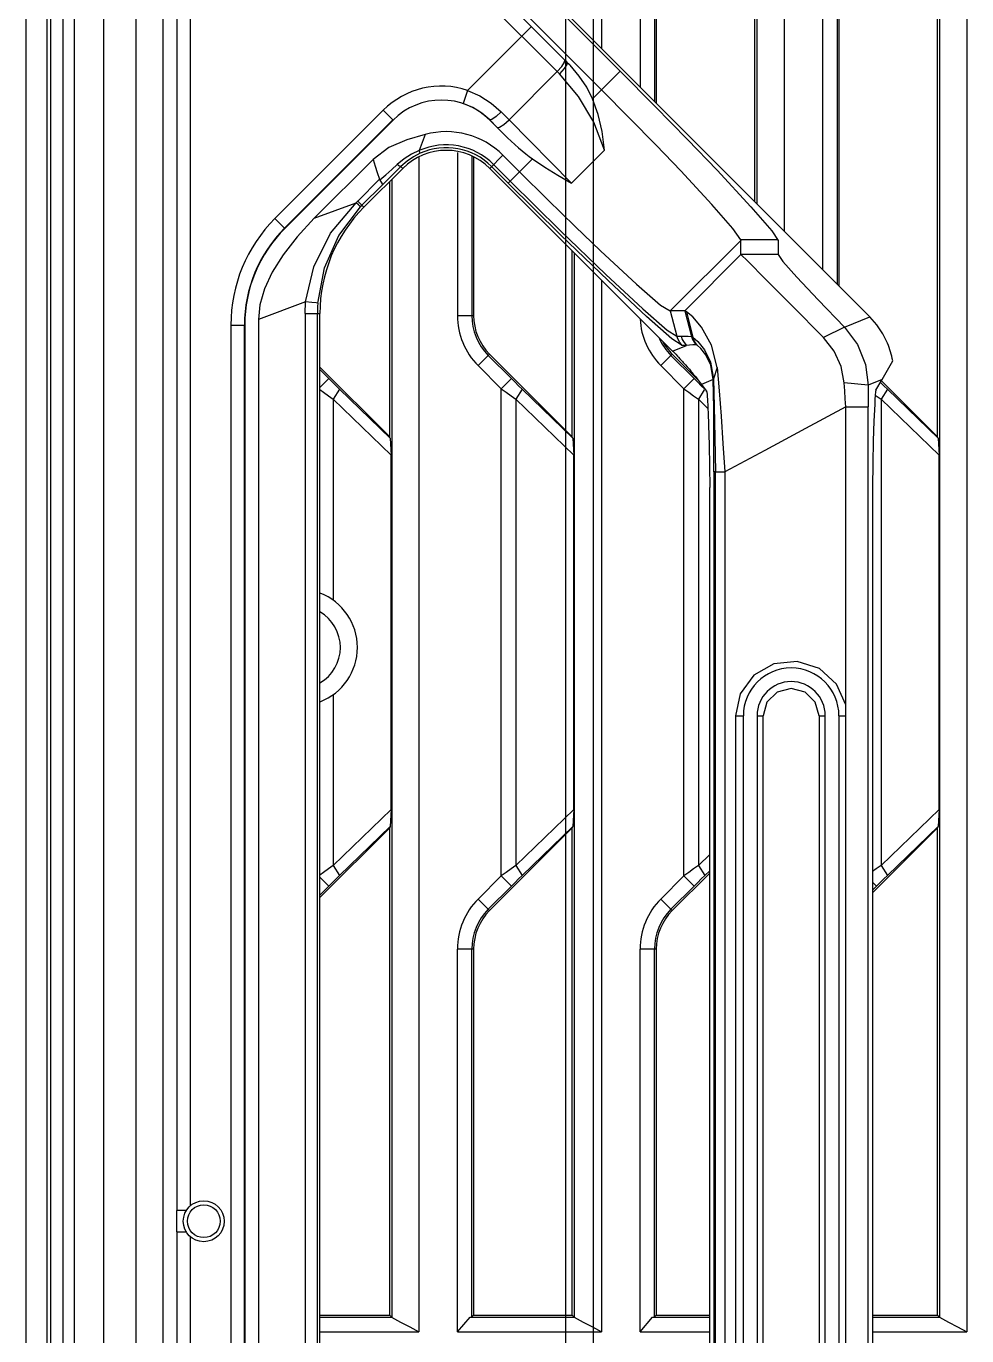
# Model space of a CAD drawing. Header units: millimetres. Extents: x -3132 to 28633, y 682 to 5849.
# Drawn here: x 23560.9 to 23629.8, y 5090.3 to 5186.2 of the extents above; entities that cross this region are included whole.
import ezdxf

# ---------------------------------------------------------------- set-up
doc = ezdxf.new("R2010")
doc.units = ezdxf.units.MM

# ---------------------------------------------------------------- blocks, each defined once
blk = doc.blocks.new('gf')
at = {"linetype": 'Continuous'}
for p, q in [((19758.792, 5008.434), (19758.792, 5508.434)), ((20258.792, 5008.434), (20258.792, 5508.434)), ((19814.281, 5486.546), (19814.281, 5343.916)), ((19825.658, 5486.934), (19825.658, 5264.414)), ((19827.651, 5486.934), (19827.651, 5263.348)), ((19812.288, 5485.372), (19812.288, 5345.909)), ((19800.911, 5474.053), (19800.911, 5357.286)), ((19812.142, 5346.055), (19812.142, 5438.02)), ((19825.512, 5328.848), (19825.512, 5438.02)), ((19803.728, 5429.137), (19803.728, 5354.469)), ((19804.782, 5429.137), (19804.782, 5353.415)), ((19804.916, 5429.137), (19804.916, 5353.281)), ((19817.098, 5429.137), (19817.098, 5341.099)), ((19818.152, 5429.137), (19818.152, 5340.045)), ((19818.286, 5429.137), (19818.286, 5339.911)), ((19772.34, 5382.322), (19798.38, 5356.28)), ((19772.34, 5380.907), (19797.827, 5355.42)), ((19781.756, 5376.441), (19820.554, 5337.643)), ((19802.277, 5355.617), (19782.509, 5375.385)), ((19780.578, 5374.585), (19800.911, 5354.252)), ((19760.314, 5370.122), (19760.314, 5146.746)), ((19760.606, 5146.746), (19760.606, 5370.122)), ((19761.486, 5370.531), (19761.486, 5146.338)), ((19764.485, 5150.26), (19764.485, 5366.608)), ((19766.813, 5365.264), (19766.813, 5151.605)), ((19768.812, 5152.836), (19768.812, 5364.032)), ((19770.81, 5272.56), (19770.81, 5362.923)), ((19769.811, 5362.385), (19769.811, 5272.208)), ((19791.107, 5354.206), (19795.781, 5358.88)), ((19798.17, 5355.804), (19797.828, 5355.419)), ((19798.204, 5356.268), (19798.221, 5356.44)), ((19798.221, 5356.44), (19798.381, 5356.28)), ((19794.137, 5352.046), (19797.669, 5355.579)), ((19800.25, 5353.59), (19802.277, 5355.617)), ((19791.107, 5354.206), (19790.789, 5353.259)), ((19777.001, 5344.826), (19784.933, 5352.758)), ((19777.708, 5344.119), (19785.64, 5352.051)), ((19785.653, 5352.038), (19777.721, 5344.106)), ((19784.933, 5352.758), (19785.653, 5352.038)), ((19792.724, 5352.038), (19792.732, 5352.045)), ((19793.756, 5351.006), (19792.724, 5352.038)), ((19793.276, 5351.494), (19792.732, 5352.045)), ((19798.702, 5347.409), (19794.137, 5352.046)), ((19793.276, 5351.494), (19793.756, 5351.006)), ((19779.875, 5344.846), (19784.186, 5349.157)), ((19787.541, 5349.289), (19787.541, 5263.348)), ((19787.632, 5349.612), (19787.548, 5349.801)), ((19790.358, 5349.659), (19790.358, 5337.731)), ((19791.412, 5349.376), (19791.412, 5337.731)), ((19791.546, 5349.287), (19791.546, 5337.731)), ((19792.724, 5348.502), (19793.692, 5349.47)), ((19793.692, 5349.47), (19794.91, 5348.251)), ((19794.083, 5347.423), (19795.858, 5349.199)), ((19798.702, 5347.409), (19801.126, 5349.833)), ((19786.36, 5348.502), (19783.514, 5345.656)), ((19786.226, 5348.637), (19786.36, 5348.502)), ((19806.107, 5335.129), (19792.724, 5348.502)), ((19792.864, 5348.642), (19794.084, 5347.422)), ((19794.229, 5347.57), (19793.01, 5348.789)), ((19784.663, 5347.703), (19783.065, 5346.105)), ((19783.375, 5345.795), (19784.872, 5347.292)), ((19785.402, 5328.848), (19785.402, 5347.544)), ((19785.548, 5347.691), (19785.548, 5264.414)), ((19779.876, 5344.846), (19782.95, 5345.988)), ((19783.514, 5345.656), (19783.065, 5346.105)), ((19783.273, 5345.692), (19783.307, 5345.726)), ((19783.307, 5345.726), (19783.375, 5345.795)), ((19777.721, 5344.106), (19777.001, 5344.826)), ((19812.803, 5343.28), (19812.347, 5343.279)), ((19798.772, 5328.848), (19798.772, 5342.458)), ((19798.918, 5342.312), (19798.918, 5264.414)), ((19805.935, 5338.062), (19811.101, 5343.229)), ((19811.101, 5342.203), (19811.101, 5343.229)), ((19813.832, 5343.227), (19813.832, 5342.203)), ((19813.832, 5342.203), (19811.101, 5342.203)), ((19800.911, 5340.321), (19800.911, 5263.348)), ((19779.251, 5338.731), (19775.792, 5337.446)), ((19779.222, 5337.878), (19779.222, 5189.37)), ((19779.222, 5337.878), (19780.292, 5337.878)), ((19780.112, 5189.37), (19780.112, 5337.878)), ((19780.292, 5189.37), (19780.292, 5337.878)), ((19790.358, 5337.731), (19791.546, 5337.731)), ((19805.935, 5338.062), (19806.429, 5336.218)), ((19807.002, 5338.062), (19805.935, 5338.062)), ((19807.002, 5338.062), (19807.5, 5336.199)), ((19807.122, 5338.009), (19807.606, 5336.14)), ((19818.692, 5336.87), (19820.555, 5337.642)), ((19773.774, 5337.035), (19773.774, 5190.213)), ((19773.774, 5337.035), (19774.792, 5337.035)), ((19774.774, 5190.213), (19774.774, 5337.035)), ((19774.792, 5337.035), (19774.792, 5190.213)), ((19775.792, 5337.446), (19775.792, 5189.802)), ((19818.692, 5336.87), (19817.16, 5336.118)), ((19806.816, 5335.545), (19806.065, 5336.031)), ((19806.518, 5335.972), (19806.429, 5336.218)), ((19806.429, 5336.218), (19806.732, 5336.218)), ((19806.951, 5335.746), (19807.119, 5335.545)), ((19792.718, 5334.903), (19791.878, 5334.063)), ((19792.623, 5334.808), (19794.311, 5333.12)), ((19798.772, 5328.848), (19792.718, 5334.903)), ((19806.088, 5334.903), (19805.248, 5334.063)), ((19805.993, 5334.808), (19807.681, 5333.12)), ((19807.963, 5333.028), (19806.088, 5334.903)), ((19806.102, 5335.124), (19807.119, 5335.545)), ((19806.111, 5335.133), (19806.154, 5335.09)), ((19806.154, 5335.09), (19806.342, 5334.893)), ((19806.342, 5334.893), (19806.463, 5334.765)), ((19806.463, 5334.765), (19806.554, 5334.669)), ((19806.554, 5334.669), (19806.648, 5334.569)), ((19807.119, 5335.545), (19806.816, 5335.545)), ((19785.402, 5328.848), (19780.292, 5333.958)), ((19780.292, 5333.769), (19780.941, 5333.12)), ((19791.878, 5334.063), (19793.566, 5332.375)), ((19805.248, 5334.063), (19806.936, 5332.375)), ((19806.648, 5334.569), (19806.745, 5334.464)), ((19806.895, 5334.3), (19807.058, 5334.12)), ((19807.237, 5333.918), (19807.341, 5333.795)), ((19809.371, 5333.914), (19809.108, 5333.097)), ((19780.292, 5332.471), (19780.941, 5333.12)), ((19793.566, 5332.375), (19794.311, 5333.12)), ((19806.936, 5332.375), (19807.681, 5333.12)), ((19807.95, 5332.852), (19807.681, 5333.12)), ((19809.09, 5333.05), (19808.22, 5332.69)), ((19808.22, 5332.69), (19808.585, 5332.197)), ((19820.427, 5332.621), (19818.683, 5332.811)), ((19821.455, 5333.047), (19820.427, 5332.621)), ((19820.998, 5332.267), (19821.455, 5333.047)), ((19825.512, 5328.848), (19821.384, 5332.976)), ((19781.727, 5332.347), (19781.265, 5331.602)), ((19785.437, 5328.764), (19781.727, 5332.347)), ((19793.566, 5296.707), (19793.566, 5332.375)), ((19795.097, 5332.347), (19794.635, 5331.602)), ((19798.807, 5328.764), (19795.097, 5332.347)), ((19806.936, 5296.707), (19806.936, 5332.375)), ((19807.655, 5331.852), (19808.005, 5331.602)), ((19808.425, 5332.279), (19808.005, 5331.602)), ((19808.589, 5332.198), (19808.599, 5332.187)), ((19808.606, 5332.163), (19808.59, 5332.189)), ((19808.601, 5332.17), (19808.624, 5332.063)), ((19808.651, 5331.799), (19808.666, 5331.574)), ((19820.948, 5331.908), (19821.025, 5331.852)), ((19821.025, 5331.852), (19821.375, 5331.602)), ((19821.837, 5332.347), (19821.375, 5331.602)), ((19825.547, 5328.764), (19821.837, 5332.347)), ((19781.265, 5331.602), (19781.265, 5316.891)), ((19781.265, 5331.602), (19785.506, 5327.506)), ((19794.635, 5331.602), (19794.635, 5297.48)), ((19794.635, 5331.602), (19798.876, 5327.506)), ((19808.005, 5331.602), (19808.005, 5297.48)), ((19808.005, 5331.602), (19808.7, 5330.931)), ((19818.789, 5309.23), (19818.789, 5331.057)), ((19818.789, 5331.057), (19820.424, 5331.057)), ((19820.424, 5200.955), (19820.424, 5331.057)), ((19821.375, 5331.602), (19821.375, 5297.48)), ((19821.375, 5331.602), (19825.616, 5327.506)), ((19808.747, 5329.847), (19808.753, 5329.689)), ((19785.437, 5328.764), (19785.402, 5328.848)), ((19785.437, 5328.764), (19785.506, 5327.506)), ((19798.807, 5328.764), (19798.772, 5328.848)), ((19798.807, 5328.764), (19798.876, 5327.506)), ((19825.547, 5328.764), (19825.512, 5328.848)), ((19825.547, 5328.764), (19825.616, 5327.506)), ((19785.506, 5301.575), (19785.506, 5327.506)), ((19798.876, 5301.575), (19798.876, 5327.506)), ((19825.616, 5301.575), (19825.616, 5327.506)), ((19809.143, 5326.284), (19809.143, 5195.51)), ((19809.253, 5195.495), (19809.253, 5326.284)), ((19809.253, 5326.284), (19809.937, 5326.284)), ((19809.937, 5326.284), (19809.937, 5195.495)), ((19808.828, 5219.714), (19808.828, 5325.149)), ((19820.756, 5325.155), (19820.756, 5219.714)), ((19818.789, 5309.23), (19818.116, 5310.753)), ((19781.265, 5309.977), (19781.265, 5297.48)), ((19811.058, 5310.042), (19810.714, 5308.434)), ((19816.559, 5309.433), (19815.81, 5310.168)), ((19816.831, 5308.434), (19816.559, 5309.433)), ((19818.792, 5308.97), (19818.789, 5309.23)), ((19810.714, 5308.434), (19810.714, 5218.434)), ((19810.714, 5308.434), (19811.292, 5308.434)), ((19811.292, 5218.434), (19811.292, 5308.434)), ((19812.292, 5308.434), (19812.292, 5218.434)), ((19812.292, 5308.434), (19812.753, 5308.434)), ((19812.753, 5218.434), (19812.753, 5308.434)), ((19816.831, 5308.434), (19816.831, 5218.434)), ((19816.831, 5308.434), (19817.292, 5308.434)), ((19817.292, 5218.434), (19817.292, 5308.434)), ((19818.292, 5308.434), (19818.292, 5218.434)), ((19818.292, 5308.434), (19818.795, 5308.434)), ((19818.795, 5218.434), (19818.795, 5308.434)), ((19785.506, 5301.575), (19781.265, 5297.48)), ((19785.506, 5301.575), (19785.437, 5300.317)), ((19798.876, 5301.575), (19794.635, 5297.48)), ((19798.876, 5301.575), (19798.807, 5300.317)), ((19825.616, 5301.575), (19821.375, 5297.48)), ((19825.616, 5301.575), (19825.547, 5300.317)), ((19780.292, 5295.123), (19785.402, 5300.233)), ((19781.727, 5296.735), (19785.437, 5300.317)), ((19785.437, 5300.317), (19785.402, 5300.233)), ((19785.402, 5264.567), (19785.402, 5300.233)), ((19792.718, 5294.179), (19798.772, 5300.233)), ((19795.097, 5296.735), (19798.807, 5300.317)), ((19798.807, 5300.317), (19798.772, 5300.233)), ((19798.772, 5264.567), (19798.772, 5300.233)), ((19820.756, 5295.477), (19825.512, 5300.233)), ((19821.837, 5296.735), (19825.547, 5300.317)), ((19825.547, 5300.317), (19825.512, 5300.233)), ((19825.512, 5264.567), (19825.512, 5300.233)), ((19808.828, 5298.275), (19808.005, 5297.48)), ((19781.265, 5297.48), (19781.727, 5296.735)), ((19794.635, 5297.48), (19795.097, 5296.735)), ((19808.005, 5297.48), (19808.467, 5296.735)), ((19821.375, 5297.48), (19821.837, 5296.735)), ((19780.941, 5295.962), (19780.292, 5296.61)), ((19793.566, 5296.707), (19791.878, 5295.019)), ((19794.311, 5295.962), (19793.566, 5296.707)), ((19806.936, 5296.707), (19805.248, 5295.019)), ((19806.088, 5294.179), (19808.828, 5296.919)), ((19807.681, 5295.962), (19806.936, 5296.707)), ((19808.467, 5296.735), (19808.828, 5297.083)), ((19780.292, 5295.313), (19780.941, 5295.962)), ((19792.623, 5294.274), (19794.311, 5295.962)), ((19805.993, 5294.274), (19807.681, 5295.962)), ((19821.051, 5295.962), (19820.756, 5296.256)), ((19820.756, 5295.667), (19821.051, 5295.962)), ((19791.878, 5295.019), (19792.718, 5294.179)), ((19805.248, 5295.019), (19806.088, 5294.179)), ((19790.358, 5263.348), (19790.358, 5291.35)), ((19791.546, 5291.35), (19790.358, 5291.35)), ((19791.412, 5264.432), (19791.412, 5291.35)), ((19791.546, 5291.35), (19791.546, 5264.567)), ((19803.728, 5263.348), (19803.728, 5291.35)), ((19804.916, 5291.35), (19803.728, 5291.35)), ((19804.782, 5264.432), (19804.782, 5291.35)), ((19804.916, 5291.35), (19804.916, 5264.567)), ((19769.812, 5271.692), (19769.811, 5272.208)), ((19770.513, 5272.208), (19769.811, 5272.208)), ((19769.811, 5270.661), (19769.811, 5246.208)), ((19769.811, 5270.661), (19770.542, 5270.661)), ((19770.81, 5246.56), (19770.81, 5270.309)), ((19780.292, 5264.567), (19785.402, 5264.567)), ((19790.358, 5263.348), (19791.282, 5264.422)), ((19791.282, 5264.422), (19791.412, 5264.432)), ((19791.546, 5264.567), (19791.412, 5264.432)), ((19791.546, 5264.567), (19798.772, 5264.567)), ((19803.728, 5263.348), (19804.652, 5264.422)), ((19804.652, 5264.422), (19804.782, 5264.432)), ((19804.916, 5264.567), (19804.782, 5264.432)), ((19804.916, 5264.567), (19808.828, 5264.567)), ((19820.756, 5264.567), (19825.512, 5264.567)), ((19780.292, 5263.348), (19787.541, 5263.348)), ((19790.358, 5263.348), (19800.911, 5263.348)), ((19803.728, 5263.348), (19808.828, 5263.348)), ((19820.756, 5263.348), (19827.651, 5263.348))]:
    blk.add_line(p, q, dxfattribs=at)
for points in [[(19797.669, 5355.579), (19798.002, 5355.953), (19798.204, 5356.268)], [(19798.381, 5356.28), (19798.366, 5356.115), (19798.17, 5355.804)], [(19798.38, 5356.28), (19798.534, 5356.125), (19798.61, 5356.047)], [(19800.25, 5353.59), (19799.827, 5354.433), (19799.279, 5355.258), (19798.61, 5356.047)], [(19801.126, 5349.833), (19800.344, 5351.876), (19799.235, 5353.755), (19797.827, 5355.42)], [(19802.277, 5355.617), (19804.813, 5353.062), (19807.214, 5350.605), (19809.37, 5348.358)], [(19791.107, 5354.206), (19792.001, 5353.804), (19792.822, 5353.275), (19793.558, 5352.632)], [(19806.705, 5348.318), (19804.902, 5350.198), (19802.961, 5352.186), (19800.911, 5354.252)], [(19792.732, 5352.045), (19792.152, 5352.548), (19791.501, 5352.956), (19790.789, 5353.259)], [(19801.126, 5349.833), (19800.947, 5351.205), (19800.655, 5352.449), (19800.25, 5353.59)], [(19793.558, 5352.632), (19793.195, 5352.304), (19792.889, 5352.087), (19792.732, 5352.045)], [(19793.276, 5351.494), (19793.435, 5351.513), (19793.748, 5351.708), (19794.137, 5352.046)], [(19794.137, 5352.046), (19793.945, 5352.242), (19793.751, 5352.436), (19793.558, 5352.632)], [(19788.007, 5350.984), (19786.65, 5350.584), (19785.341, 5350.02), (19784.186, 5349.157)], [(19788.007, 5350.984), (19787.864, 5350.59), (19787.71, 5350.196), (19787.548, 5349.801)], [(19784.185, 5349.156), (19784.332, 5348.671), (19784.49, 5348.187), (19784.663, 5347.703)], [(19787.548, 5349.801), (19786.995, 5349.545), (19786.454, 5349.205), (19785.947, 5348.777)], [(19787.632, 5349.612), (19787.142, 5349.357), (19786.672, 5349.034), (19786.226, 5348.637)], [(19795.858, 5349.199), (19796.762, 5348.592), (19797.715, 5347.998), (19798.702, 5347.409)], [(19784.679, 5347.661), (19785.129, 5348.037), (19785.554, 5348.409), (19785.947, 5348.778)], [(19786.226, 5348.637), (19785.79, 5348.2), (19785.339, 5347.752), (19784.872, 5347.292)], [(19786.226, 5348.637), (19786.173, 5348.641), (19786.079, 5348.689), (19785.947, 5348.777)], [(19794.91, 5348.251), (19796.99, 5346.189), (19798.99, 5344.236), (19800.84, 5342.462)], [(19811.104, 5343.278), (19810.522, 5344.109), (19808.995, 5345.858), (19806.705, 5348.318)], [(19809.37, 5348.358), (19811.85, 5345.693), (19813.386, 5343.927), (19813.832, 5343.227)], [(19784.872, 5347.292), (19784.866, 5347.363), (19784.802, 5347.49), (19784.659, 5347.699)], [(19806.065, 5336.031), (19804.193, 5337.665), (19801.387, 5340.283), (19797.909, 5343.639), (19794.084, 5347.422)], [(19794.229, 5347.57), (19797.888, 5343.953), (19801.23, 5340.732), (19803.928, 5338.221)], [(19779.251, 5338.731), (19779.85, 5341.297), (19781.081, 5343.762), (19782.95, 5345.988)], [(19780.138, 5338.63), (19780.618, 5341.21), (19781.673, 5343.597), (19783.273, 5345.692)], [(19783.065, 5346.105), (19783.027, 5346.066), (19782.988, 5346.027), (19782.95, 5345.988)], [(19783.273, 5345.692), (19783.227, 5345.73), (19783.118, 5345.83), (19782.95, 5345.988)], [(19779.875, 5344.846), (19778.619, 5343.49), (19777.596, 5342.173), (19776.799, 5340.896), (19776.235, 5339.674), (19775.9, 5338.512), (19775.792, 5337.446)], [(19811.105, 5343.277), (19811.114, 5343.261), (19811.113, 5343.245), (19811.101, 5343.229)], [(19812.347, 5343.279), (19811.611, 5343.278), (19811.105, 5343.277)], [(19813.832, 5343.227), (19813.807, 5343.248), (19813.764, 5343.262), (19813.702, 5343.271), (19813.546, 5343.279), (19813.313, 5343.281), (19812.803, 5343.28)], [(19800.84, 5342.462), (19803.473, 5340.017), (19805.235, 5338.497), (19805.937, 5338.064)], [(19807.002, 5338.062), (19808.404, 5339.471), (19809.775, 5340.856), (19811.101, 5342.203)], [(19817.16, 5336.118), (19814.841, 5338.453), (19812.919, 5340.394), (19811.627, 5341.698), (19811.101, 5342.203)], [(19813.832, 5342.203), (19814.186, 5341.689), (19815.198, 5340.538), (19816.761, 5338.867), (19818.692, 5336.87)], [(19779.222, 5337.878), (19779.226, 5338.162), (19779.235, 5338.447), (19779.251, 5338.731)], [(19780.138, 5338.63), (19780.019, 5338.654), (19779.713, 5338.689), (19779.251, 5338.731)], [(19780.138, 5338.63), (19780.124, 5338.379), (19780.115, 5338.129), (19780.112, 5337.878)], [(19803.928, 5338.221), (19805.72, 5336.666), (19806.429, 5336.219)], [(19807.122, 5338.009), (19807.07, 5338.039), (19807.03, 5338.056), (19807.002, 5338.062)], [(19809.371, 5333.914), (19808.972, 5335.564), (19808.235, 5336.884), (19807.583, 5337.636), (19807.122, 5338.009)], [(19821.855, 5335.697), (19821.508, 5336.401), (19821.072, 5337.053), (19820.554, 5337.643)], [(19818.692, 5336.87), (19819.648, 5335.601), (19820.233, 5334.152), (19820.427, 5332.621)], [(19806.816, 5335.545), (19806.648, 5335.746), (19806.518, 5335.972)], [(19806.732, 5336.218), (19806.821, 5335.973), (19806.951, 5335.746)], [(19806.732, 5336.218), (19806.995, 5336.216), (19807.251, 5336.209), (19807.5, 5336.199)], [(19807.825, 5335.592), (19807.595, 5335.58), (19807.359, 5335.565), (19807.119, 5335.545)], [(19807.5, 5336.199), (19807.576, 5335.981), (19807.685, 5335.777), (19807.825, 5335.592)], [(19807.5, 5336.199), (19807.525, 5336.191), (19807.56, 5336.172), (19807.606, 5336.14)], [(19807.909, 5335.555), (19807.779, 5335.734), (19807.678, 5335.93), (19807.606, 5336.14)], [(19807.606, 5336.14), (19807.968, 5335.836), (19808.449, 5335.22), (19808.893, 5334.308), (19809.108, 5333.096)], [(19807.909, 5335.555), (19807.873, 5335.576), (19807.845, 5335.589), (19807.825, 5335.592)], [(19818.682, 5332.811), (19818.46, 5333.988), (19817.942, 5335.121), (19817.16, 5336.118)], [(19809.089, 5333.05), (19808.908, 5334.089), (19808.554, 5334.842), (19808.181, 5335.324), (19807.909, 5335.555)], [(19806.745, 5334.464), (19806.844, 5334.356), (19806.895, 5334.3)], [(19807.058, 5334.12), (19807.186, 5333.977), (19807.237, 5333.918)], [(19807.341, 5333.795), (19807.457, 5333.657), (19807.521, 5333.582), (19807.588, 5333.502), (19807.654, 5333.421), (19807.716, 5333.344), (19807.778, 5333.265)], [(19809.372, 5333.914), (19809.515, 5332.22), (19809.658, 5330.356), (19809.8, 5328.361), (19809.937, 5326.284)], [(19781.727, 5332.347), (19781.472, 5332.594), (19781.21, 5332.852), (19780.941, 5333.12)], [(19795.097, 5332.347), (19794.842, 5332.594), (19794.58, 5332.852), (19794.311, 5333.12)], [(19807.778, 5333.265), (19807.912, 5333.094), (19807.985, 5332.999), (19808.063, 5332.898), (19808.143, 5332.794), (19808.22, 5332.69)], [(19808.467, 5332.347), (19808.212, 5332.594), (19807.95, 5332.852)], [(19809.108, 5333.103), (19809.099, 5333.069), (19809.094, 5333.036), (19809.09, 5333.003)], [(19809.143, 5326.284), (19809.138, 5328.694), (19809.12, 5330.956), (19809.09, 5333.05)], [(19809.108, 5333.097), (19809.16, 5331.061), (19809.21, 5328.77), (19809.253, 5326.284)], [(19818.789, 5331.056), (19818.753, 5331.639), (19818.717, 5332.224), (19818.682, 5332.811)], [(19821.837, 5332.347), (19821.582, 5332.594), (19821.333, 5332.839)], [(19780.292, 5332.304), (19780.558, 5332.11), (19780.915, 5331.852), (19781.265, 5331.602)], [(19793.566, 5332.375), (19793.928, 5332.11), (19794.285, 5331.852), (19794.635, 5331.602)], [(19806.936, 5332.375), (19807.298, 5332.11), (19807.655, 5331.852)], [(19808.589, 5332.198), (19808.587, 5332.198), (19808.586, 5332.198), (19808.585, 5332.197)], [(19808.599, 5332.187), (19808.609, 5332.155), (19808.62, 5332.103)], [(19808.62, 5332.103), (19808.636, 5331.976), (19808.651, 5331.799)], [(19820.427, 5332.621), (19820.425, 5332.101), (19820.424, 5331.579), (19820.424, 5331.057)], [(19808.666, 5331.574), (19808.695, 5331.036), (19808.722, 5330.463), (19808.747, 5329.847)], [(19818.789, 5331.057), (19815.833, 5329.454), (19812.867, 5327.855), (19809.933, 5326.28)], [(19820.906, 5331.239), (19820.843, 5329.996), (19820.796, 5328.554), (19820.766, 5326.886), (19820.756, 5325.155)], [(19808.753, 5329.689), (19808.794, 5328.261), (19808.82, 5326.714), (19808.828, 5325.149)], [(19809.253, 5326.279), (19809.196, 5326.282), (19809.16, 5326.286), (19809.143, 5326.289)], [(19818.116, 5310.753), (19816.856, 5311.884), (19815.23, 5312.411), (19813.526, 5312.237), (19812.051, 5311.395), (19811.058, 5310.042)], [(19813.77, 5310.165), (19813.023, 5309.429), (19812.753, 5308.434)], [(19815.81, 5310.168), (19814.79, 5310.434), (19813.77, 5310.165)], [(19818.795, 5308.434), (19818.792, 5308.705), (19818.792, 5308.97)], [(19781.265, 5297.48), (19780.914, 5297.229), (19780.558, 5296.971), (19780.292, 5296.777)], [(19794.635, 5297.48), (19794.284, 5297.229), (19793.928, 5296.971), (19793.566, 5296.707)], [(19808.005, 5297.48), (19807.654, 5297.229), (19807.298, 5296.971), (19806.936, 5296.707)], [(19821.375, 5297.48), (19821.024, 5297.229), (19820.756, 5297.035)], [(19780.941, 5295.962), (19781.21, 5296.229), (19781.472, 5296.487), (19781.727, 5296.735)], [(19794.311, 5295.962), (19794.58, 5296.229), (19794.842, 5296.487), (19795.097, 5296.735)], [(19807.681, 5295.962), (19807.95, 5296.229), (19808.212, 5296.487), (19808.467, 5296.735)], [(19821.051, 5295.962), (19821.32, 5296.229), (19821.582, 5296.487), (19821.837, 5296.735)], [(19769.811, 5270.661), (19769.812, 5271.177), (19769.812, 5271.692)], [(19780.292, 5264.419), (19783, 5264.413), (19785.544, 5264.41)], [(19785.402, 5264.567), (19785.45, 5264.518), (19785.496, 5264.469), (19785.544, 5264.421)], [(19785.544, 5264.41), (19786.202, 5264.058), (19786.867, 5263.705), (19787.541, 5263.348)], [(19791.282, 5264.422), (19793.826, 5264.419), (19796.37, 5264.413), (19798.914, 5264.41)], [(19798.772, 5264.567), (19798.82, 5264.518), (19798.866, 5264.469), (19798.914, 5264.421)], [(19798.914, 5264.41), (19799.572, 5264.058), (19800.237, 5263.705), (19800.911, 5263.348)], [(19804.652, 5264.422), (19807.196, 5264.419), (19808.828, 5264.415)], [(19820.756, 5264.419), (19823.11, 5264.413), (19825.654, 5264.41)], [(19825.512, 5264.567), (19825.56, 5264.518), (19825.606, 5264.469), (19825.654, 5264.421)], [(19825.654, 5264.41), (19826.312, 5264.058), (19826.977, 5263.705), (19827.651, 5263.348)]]:
    blk.add_lwpolyline(points, dxfattribs=at)
for radius in [1.5, 1.2]:
    blk.add_circle((19771.792, 5271.434), radius, dxfattribs=at)
for centre, radius, start, end in [((19789.189, 5348.502), 6.018, 71.41089, 135), ((19789.189, 5348.502), 5, 45, 135), ((19789.542, 5345.32), 5.868, 45, 105.16593), ((19789.542, 5345.32), 4.905, 45, 113.99127), ((19789.542, 5345.32), 4.698, 45, 113.99127), ((19789.542, 5345.32), 4.5, 45, 135), ((19791.292, 5337.878), 11, 135, 180), ((19784.792, 5337.035), 11.018, 135, 180), ((19784.792, 5337.035), 10.019, 135, 180), ((19784.792, 5337.035), 10, 135, 180), ((19795.546, 5337.731), 5.188, 180.00001, 225), ((19795.546, 5337.731), 4.134, 180, 225), ((19795.546, 5337.731), 4, 180.00001, 225), ((19808.916, 5337.731), 5.188, 182.94702, 225), ((19808.916, 5337.731), 4.134, 203.96249, 225), ((19808.916, 5337.731), 4, 208.63545, 225), ((19778.792, 5313.434), 4.25, 290.81102, 69.18898), ((19778.792, 5313.434), 3, 300.03257, 59.98252), ((19814.792, 5308.434), 3.5, 0, 180), ((19814.792, 5308.434), 2.5, 0, 180), ((19795.546, 5291.35), 5.188, 135.00003, 180), ((19808.916, 5291.35), 5.188, 135.00003, 180), ((19795.546, 5291.35), 4.134, 135.00001, 179.99999), ((19795.546, 5291.35), 4, 135, 180), ((19808.916, 5291.35), 4.134, 135.00001, 179.99999), ((19808.916, 5291.35), 4, 135, 180)]:
    blk.add_arc(centre, radius, start, end, dxfattribs=at)
for centre, major_axis, ratio, start_param, end_param in [((19794.354, 5351.824), (3.212, -3.263), 0.21842, -1.535026, -0.877447), ((19816.308, 5333.399), (5.547, 2.298), 0.999286, -0.221729, 0), ((19820.094, 5334.967), (4.463, 8.087), 0.230902, -1.681773, -1.511056), ((19821.002, 5323.787), (0.005, 8.488), 0.024678, 0.042156, 0.499195)]:
    blk.add_ellipse(centre, major_axis=major_axis, ratio=ratio, start_param=start_param, end_param=end_param, dxfattribs=at)
blk = doc.blocks.new('*U110')
blk.add_blockref('gf', (-20008.792, -5261.934))
blk = doc.blocks.new('*U111')
at = {"color": 0, "linetype": 'ByBlock', "lineweight": -2, "transparency": 16777216}
for p in [(0, 0), (500, 0)]:
    blk.add_blockref('*U110', p, dxfattribs=at)
blk = doc.blocks.new('tgjn')
at = {"color": 114, "linetype": 'Continuous', "true_color": 0x139b48}
for p, q in [((19512.466, 7272.16), (19512.466, 6775.16)), ((19514.466, 7272.16), (19514.466, 6775.16)), ((19550.466, 6775.16), (19550.466, 7272.16)), ((19552.466, 7272.16), (19552.466, 6775.16))]:
    blk.add_line(p, q, dxfattribs=at)
blk = doc.blocks.new('*U114')
blk.add_blockref('tgjn', (-19767.966, -7030.66))

msp = doc.modelspace()

# ---------------------------------------------------------------- block references
at = {"color": 0, "linetype": 'ByBlock', "lineweight": -2, "transparency": 16777216}
msp.add_blockref('*U114', (23817.901, 5092.128), dxfattribs=at)
msp.add_blockref('*U111', (23310.901, 5089.228))

doc.saveas('drawing.dxf')
